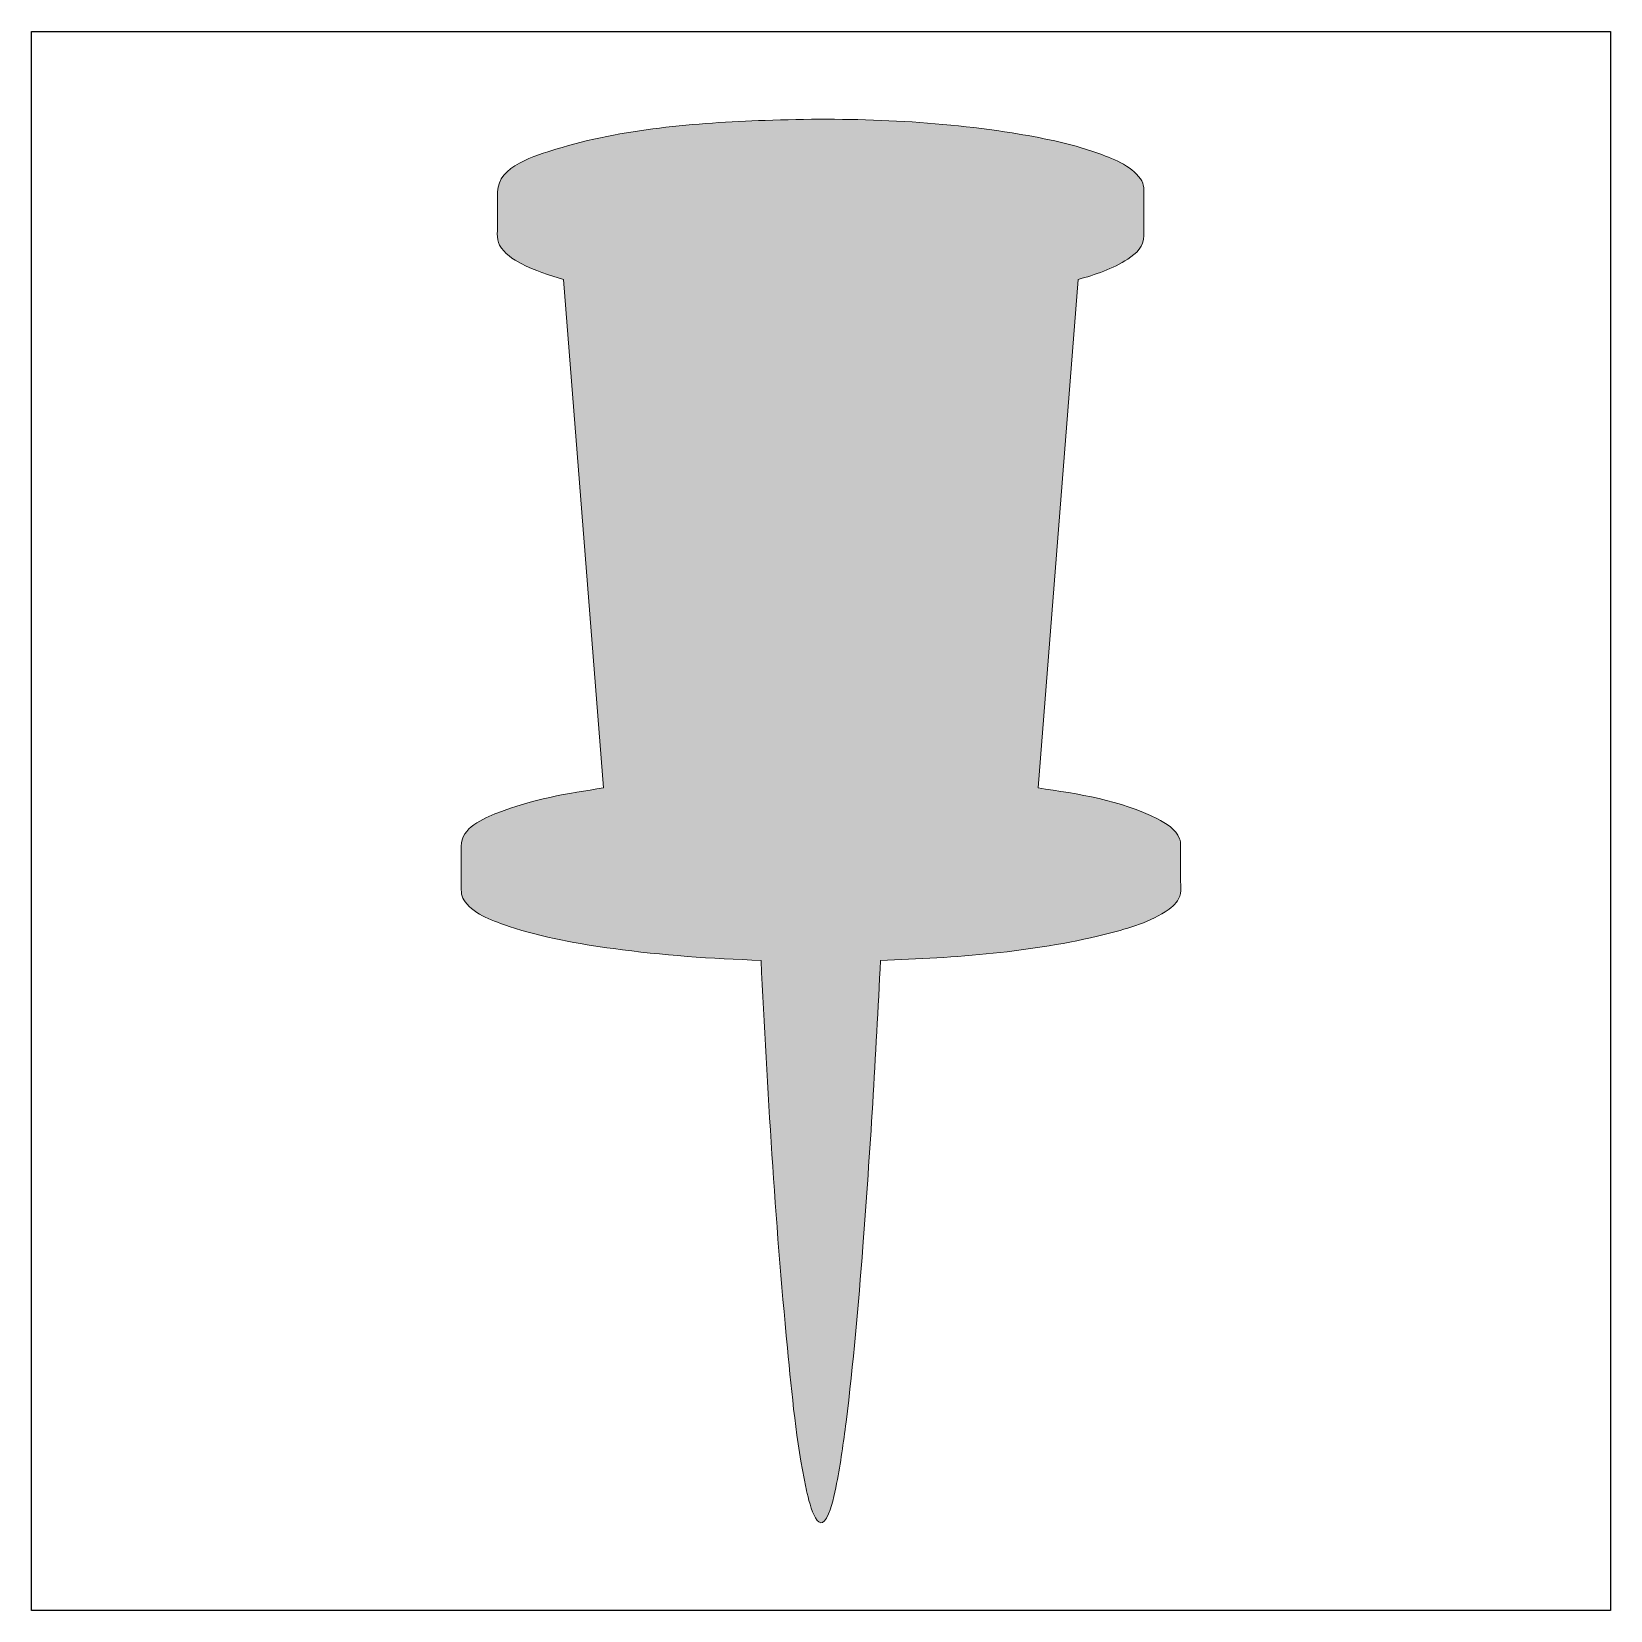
# Model space of a CAD drawing. Header units: inches. Extents: x 0 to 114, y 0 to 114.
import ezdxf

# ---------------------------------------------------------------- set-up
doc = ezdxf.new("R2010")
doc.units = ezdxf.units.IN
doc.header["$MEASUREMENT"] = 0
doc.layers.add('Image Background', color=7, linetype='Continuous')
doc.layers.add('Layer 1', color=7, linetype='Continuous')
picture_1 = doc.add_image_def('image1.png', size_in_pixel=(1350, 1350))

msp = doc.modelspace()

# ---------------------------------------------------------------- hatches: boundary and pattern name
at = {"layer": 'Layer 1', "true_color": 0xbe1e2d}
h = msp.add_hatch(color=242, dxfattribs=at)
h.dxf.hatch_style = 2
edge = h.paths.add_edge_path()
edge.add_spline(control_points=[(75.76, 96.35), (76.99, 96.7), (78.28, 97.12), (79.36, 97.83), (79.98, 98.23), (80.53, 98.75), (80.53, 99.53), (80.53, 100.46), (80.53, 101.4), (80.53, 102.33), (80.53, 102.81), (80.56, 103.23), (80.28, 103.64), (79.59, 104.63), (78.2, 105.13), (77.12, 105.52), (75.14, 106.22), (73.06, 106.63), (70.98, 106.96), (65.09, 107.9), (59.05, 108.09), (53.1, 107.87), (48.05, 107.68), (42.8, 107.28), (37.95, 105.78), (36.54, 105.34), (33.74, 104.57), (33.74, 102.69), (33.74, 101.97), (33.74, 101.25), (33.74, 100.52), (33.74, 99.99), (33.63, 99.33), (33.88, 98.84), (34.2, 98.23), (34.86, 97.82), (35.45, 97.51), (36.41, 97), (37.47, 96.65), (38.52, 96.35), (38.52, 96.35), (41.4, 59.54), (41.4, 59.54), (38.83, 59.16), (36.18, 58.7), (33.75, 57.74), (32.68, 57.32), (31.1, 56.68), (31.1, 55.32), (31.1, 54.38), (31.1, 53.44), (31.1, 52.5), (31.1, 52.04), (31.1, 51.67), (31.38, 51.29), (32.11, 50.34), (33.49, 49.88), (34.58, 49.52), (37.01, 48.7), (39.58, 48.26), (42.12, 47.91), (45.66, 47.43), (49.24, 47.18), (52.81, 47.06), (53.27, 37.7), (53.81, 28.34), (54.72, 19.01), (55.04, 15.64), (55.36, 12.24), (56.05, 8.92), (56.13, 8.55), (56.79, 5.31), (57.54, 6.69), (57.95, 7.45), (58.11, 8.37), (58.28, 9.2), (58.57, 10.67), (58.78, 12.16), (58.96, 13.64), (59.5, 17.86), (59.86, 22.1), (60.18, 26.34), (60.71, 33.24), (61.12, 40.15), (61.46, 47.06), (66.87, 47.24), (72.39, 47.63), (77.66, 48.93), (79.16, 49.3), (80.76, 49.74), (82.07, 50.58), (82.45, 50.82), (82.83, 51.12), (83.04, 51.52), (83.29, 52), (83.17, 52.65), (83.17, 53.16), (83.17, 53.72), (83.17, 54.29), (83.17, 54.86), (83.17, 55.19), (83.22, 55.56), (83.11, 55.87), (82.86, 56.56), (82.11, 56.99), (81.5, 57.3), (78.88, 58.65), (75.74, 59.12), (72.87, 59.54), (72.87, 59.54), (75.76, 96.35), (75.76, 96.35)], knot_values=[0, 0, 0, 0, 1, 1, 1, 2, 2, 2, 3, 3, 3, 4, 4, 4, 5, 5, 5, 6, 6, 6, 7, 7, 7, 8, 8, 8, 9, 9, 9, 10, 10, 10, 11, 11, 11, 12, 12, 12, 13, 13, 13, 14, 14, 14, 15, 15, 15, 16, 16, 16, 17, 17, 17, 18, 18, 18, 19, 19, 19, 20, 20, 20, 21, 21, 21, 22, 22, 22, 23, 23, 23, 24, 24, 24, 25, 25, 25, 26, 26, 26, 27, 27, 27, 28, 28, 28, 29, 29, 29, 30, 30, 30, 31, 31, 31, 32, 32, 32, 33, 33, 33, 34, 34, 34, 35, 35, 35, 36, 36, 36, 37, 37, 37, 37], degree=3, periodic=1)

# ---------------------------------------------------------------- linework, layer by layer
at = {"layer": 'Layer 1', "lineweight": 0}
msp.add_open_spline([(75.76, 96.35), (76.99, 96.7), (78.28, 97.12), (79.36, 97.83), (79.98, 98.23), (80.53, 98.75), (80.53, 99.53), (80.53, 100.46), (80.53, 101.4), (80.53, 102.33), (80.53, 102.81), (80.56, 103.23), (80.28, 103.64), (79.59, 104.63), (78.2, 105.13), (77.12, 105.52), (75.14, 106.22), (73.06, 106.63), (70.98, 106.96), (65.09, 107.9), (59.05, 108.09), (53.1, 107.87), (48.05, 107.68), (42.8, 107.28), (37.95, 105.78), (36.54, 105.34), (33.74, 104.57), (33.74, 102.69), (33.74, 101.97), (33.74, 101.25), (33.74, 100.52), (33.74, 99.99), (33.63, 99.33), (33.88, 98.84), (34.2, 98.23), (34.86, 97.82), (35.45, 97.51), (36.41, 97), (37.47, 96.65), (38.52, 96.35), (38.52, 96.35), (41.4, 59.54), (41.4, 59.54), (38.83, 59.16), (36.18, 58.7), (33.75, 57.74), (32.68, 57.32), (31.1, 56.68), (31.1, 55.32), (31.1, 54.38), (31.1, 53.44), (31.1, 52.5), (31.1, 52.04), (31.1, 51.67), (31.38, 51.29), (32.11, 50.34), (33.49, 49.88), (34.58, 49.52), (37.01, 48.7), (39.58, 48.26), (42.12, 47.91), (45.66, 47.43), (49.24, 47.18), (52.81, 47.06), (53.27, 37.7), (53.81, 28.34), (54.72, 19.01), (55.04, 15.64), (55.36, 12.24), (56.05, 8.92), (56.13, 8.55), (56.79, 5.31), (57.54, 6.69), (57.95, 7.45), (58.11, 8.37), (58.28, 9.2), (58.57, 10.67), (58.78, 12.16), (58.96, 13.64), (59.5, 17.86), (59.86, 22.1), (60.18, 26.34), (60.71, 33.24), (61.12, 40.15), (61.46, 47.06), (66.87, 47.24), (72.39, 47.63), (77.66, 48.93), (79.16, 49.3), (80.76, 49.74), (82.07, 50.58), (82.45, 50.82), (82.83, 51.12), (83.04, 51.52), (83.29, 52), (83.17, 52.65), (83.17, 53.16), (83.17, 53.72), (83.17, 54.29), (83.17, 54.86), (83.17, 55.19), (83.22, 55.56), (83.11, 55.87), (82.86, 56.56), (82.11, 56.99), (81.5, 57.3), (78.88, 58.65), (75.74, 59.12), (72.87, 59.54), (72.87, 59.54), (75.76, 96.35), (75.76, 96.35)], degree=3, knots=[0, 0, 0, 0, 1, 1, 1, 2, 2, 2, 3, 3, 3, 4, 4, 4, 5, 5, 5, 6, 6, 6, 7, 7, 7, 8, 8, 8, 9, 9, 9, 10, 10, 10, 11, 11, 11, 12, 12, 12, 13, 13, 13, 14, 14, 14, 15, 15, 15, 16, 16, 16, 17, 17, 17, 18, 18, 18, 19, 19, 19, 20, 20, 20, 21, 21, 21, 22, 22, 22, 23, 23, 23, 24, 24, 24, 25, 25, 25, 26, 26, 26, 27, 27, 27, 28, 28, 28, 29, 29, 29, 30, 30, 30, 31, 31, 31, 32, 32, 32, 33, 33, 33, 34, 34, 34, 35, 35, 35, 36, 36, 36, 37, 37, 37, 37], dxfattribs=at)

# ---------------------------------------------------------------- pictures from other files: only their frames are drawn
at = {"layer": 'Image Background'}
image = msp.add_image(picture_1, insert=(0, 0), size_in_units=(114.3, 114.3), dxfattribs=at)

doc.saveas('drawing.dxf')
